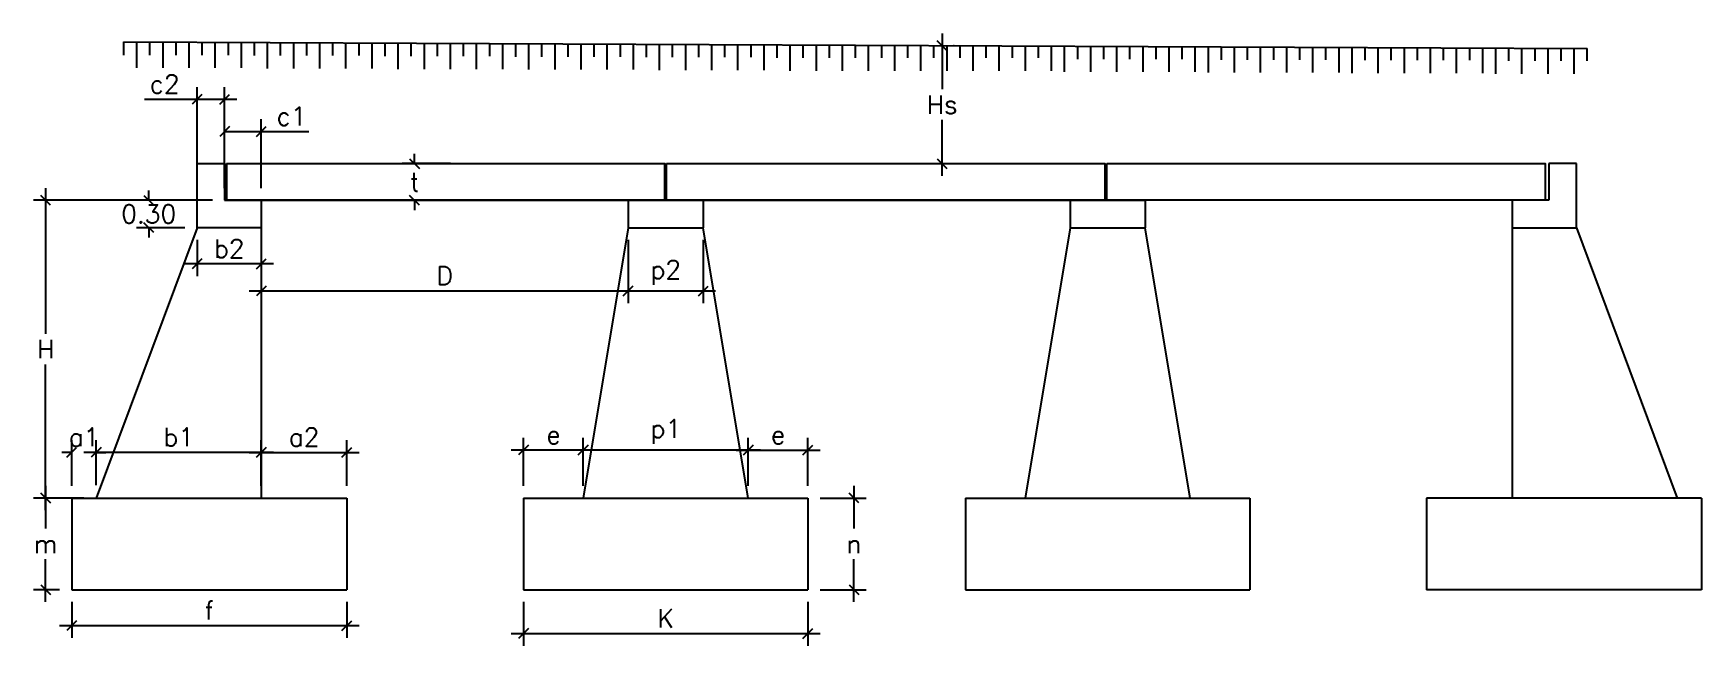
# Model space of a CAD drawing. Extents: x 370 to 5450, y -1052 to 155.
# Drawn here: x 3105.7 to 3242.2, y 5.9 to 56 of the extents above; entities that cross this region are included whole.
import ezdxf

# ---------------------------------------------------------------- set-up
doc = ezdxf.new("R2010")
doc.units = 0
doc.header["$LTSCALE"] = 5
doc.header["$MEASUREMENT"] = 0
doc.layers.get('0').update_dxf_attribs({"linetype": 'CONTINUOUS'})
doc.layers.get('DEFPOINTS').update_dxf_attribs({"linetype": 'CONTINUOUS'})
doc.layers.add('section', color=90, linetype='CONTINUOUS')
doc.styles.get("Standard").update_dxf_attribs({"font": 'ROMANS.SHX'})
doc.styles.add('style1', font='romans.shx')
doc.dimstyles.get("Standard").update_dxf_attribs({"dimtxt": 0.18, "dimasz": 0.18, "dimexe": 0.18, "dimexo": 0.0625, "dimgap": 0.09, "dimtad": 0, "dimtih": 1, "dimtoh": 1, "dimdec": 4, "dimzin": 0, "dimdsep": 46, "dimtxsty": 'Standard', "dimcen": 0.09, "dimadec": 0, "dimazin": 0, "dimtfac": 1, "dimtdec": 4, "dimtofl": 0, "dimtmove": 0, "dimatfit": 3, "dimfxl": 1, "dimtolj": 1, "dimtzin": 0, "dimarcsym": 0})

# ---------------------------------------------------------------- blocks, each defined once
blk = doc.blocks.new('_Oblique')
at = {"color": 0, "linetype": 'ByBlock', "lineweight": -2}
blk.add_line((-0.5, -0.5), (0.5, 0.5), dxfattribs=at)
blk = doc.blocks.new('*D121')
at = {"color": 252, "linetype": 'Continuous', "lineweight": -2, "transparency": 16777216}
for p, q in [((3180.04, 55.97), (3180.04, 51.39)), ((3180.96, 54.97), (3181.04, 54.97)), ((3180.04, 44.31), (3180.04, 48.89)), ((3180.96, 45.31), (3181.04, 45.31))]:
    blk.add_line(p, q, dxfattribs=at)
at = {"layer": 'DEFPOINTS', "color": 0, "linetype": 'Continuous', "transparency": 16777216}
for p in [(3179.96, 54.97), (3179.96, 45.31), (3180.04, 45.31)]:
    blk.add_point(p, dxfattribs=at)
at = {"color": 252, "linetype": 'Continuous', "lineweight": -2, "transparency": 16777216, "xscale": 0.8, "yscale": 0.8, "zscale": 0.8}
for p, rotation in [((3180.04, 54.97), 90), ((3180.04, 45.31), 270)]:
    blk.add_blockref('_Oblique', p, dxfattribs=dict(at, rotation=rotation))
at = {"color": 1, "linetype": 'Continuous', "transparency": 16777216, "insert": (3180.04, 50.14), "char_height": 1.5, "attachment_point": 5, "style": 'style1'}
blk.add_mtext('\\A1;Hs', dxfattribs=at)
blk = doc.blocks.new('*D122')
at = {"color": 252, "linetype": 'Continuous', "lineweight": -2, "transparency": 16777216}
for p, q in [((3121.36, 43.31), (3121.36, 48.94)), ((3121.36, 47.94), (3125.36, 47.94)), ((3124.36, 43.31), (3124.36, 48.94)), ((3124.36, 47.94), (3128.26, 47.94))]:
    blk.add_line(p, q, dxfattribs=at)
at = {"layer": 'DEFPOINTS', "color": 0, "linetype": 'Continuous', "transparency": 16777216}
for p in [(3121.36, 47.94), (3121.36, 42.31), (3124.36, 42.31)]:
    blk.add_point(p, dxfattribs=at)
at = {"color": 252, "linetype": 'Continuous', "lineweight": -2, "transparency": 16777216, "xscale": 0.8, "yscale": 0.8, "zscale": 0.8, "rotation": 180}
blk.add_blockref('_Oblique', (3121.36, 47.94), dxfattribs=at)
at = {"color": 252, "linetype": 'Continuous', "lineweight": -2, "transparency": 16777216, "xscale": 0.8, "yscale": 0.8, "zscale": 0.8}
blk.add_blockref('_Oblique', (3124.36, 47.94), dxfattribs=at)
at = {"color": 1, "linetype": 'Continuous', "transparency": 16777216, "insert": (3126.83, 49.19), "char_height": 1.5, "attachment_point": 5, "style": 'style1'}
blk.add_mtext('\\A1;c1', dxfattribs=at)
blk = doc.blocks.new('*D123')
at = {"color": 252, "linetype": 'Continuous', "lineweight": -2, "transparency": 16777216}
for p, q in [((3119.11, 50.57), (3114.82, 50.57)), ((3119.11, 43.38), (3119.11, 51.57)), ((3122.36, 50.57), (3119.11, 50.57)), ((3121.36, 43.38), (3121.36, 51.57))]:
    blk.add_line(p, q, dxfattribs=at)
at = {"layer": 'DEFPOINTS', "color": 0, "linetype": 'Continuous', "transparency": 16777216}
for p in [(3119.11, 50.57), (3119.11, 42.38), (3121.36, 42.38)]:
    blk.add_point(p, dxfattribs=at)
at = {"color": 252, "linetype": 'Continuous', "lineweight": -2, "transparency": 16777216, "xscale": 0.8, "yscale": 0.8, "zscale": 0.8, "rotation": 180}
blk.add_blockref('_Oblique', (3119.11, 50.57), dxfattribs=at)
at = {"color": 252, "linetype": 'Continuous', "lineweight": -2, "transparency": 16777216, "xscale": 0.8, "yscale": 0.8, "zscale": 0.8}
blk.add_blockref('_Oblique', (3121.36, 50.57), dxfattribs=at)
at = {"color": 1, "linetype": 'Continuous', "transparency": 16777216, "insert": (3116.46, 51.82), "char_height": 1.5, "attachment_point": 5, "style": 'style1'}
blk.add_mtext('\\A1;c2', dxfattribs=at)
blk = doc.blocks.new('*D124')
at = {"color": 252, "linetype": 'Continuous', "lineweight": -2, "transparency": 16777216}
for p, q in [((3119.11, 39.06), (3119.11, 36.11)), ((3124.36, 39.06), (3124.36, 36.11)), ((3125.36, 37.11), (3118.11, 37.11))]:
    blk.add_line(p, q, dxfattribs=at)
at = {"layer": 'DEFPOINTS', "color": 0, "linetype": 'Continuous', "transparency": 16777216}
for p in [(3119.11, 40.06), (3124.36, 40.06), (3119.11, 37.11)]:
    blk.add_point(p, dxfattribs=at)
at = {"color": 252, "linetype": 'Continuous', "lineweight": -2, "transparency": 16777216, "xscale": 0.8, "yscale": 0.8, "zscale": 0.8, "rotation": 180}
blk.add_blockref('_Oblique', (3119.11, 37.11), dxfattribs=at)
at = {"color": 252, "linetype": 'Continuous', "lineweight": -2, "transparency": 16777216, "xscale": 0.8, "yscale": 0.8, "zscale": 0.8}
blk.add_blockref('_Oblique', (3124.36, 37.11), dxfattribs=at)
at = {"color": 1, "linetype": 'Continuous', "transparency": 16777216, "insert": (3121.74, 38.36), "char_height": 1.5, "attachment_point": 5, "style": 'style1'}
blk.add_mtext('\\A1;b2', dxfattribs=at)
blk = doc.blocks.new('*D125')
at = {"color": 252, "linetype": 'Continuous', "lineweight": -2, "transparency": 16777216}
for p, q in [((3124.36, 39.06), (3124.36, 33.89)), ((3154.36, 39.06), (3154.36, 33.89)), ((3123.36, 34.89), (3155.36, 34.89))]:
    blk.add_line(p, q, dxfattribs=at)
at = {"layer": 'DEFPOINTS', "color": 0, "linetype": 'Continuous', "transparency": 16777216}
for p in [(3124.36, 40.06), (3154.36, 40.06), (3154.36, 34.89)]:
    blk.add_point(p, dxfattribs=at)
at = {"color": 252, "linetype": 'Continuous', "lineweight": -2, "transparency": 16777216, "xscale": 0.8, "yscale": 0.8, "zscale": 0.8, "rotation": 180}
blk.add_blockref('_Oblique', (3124.36, 34.89), dxfattribs=at)
at = {"color": 252, "linetype": 'Continuous', "lineweight": -2, "transparency": 16777216, "xscale": 0.8, "yscale": 0.8, "zscale": 0.8}
blk.add_blockref('_Oblique', (3154.36, 34.89), dxfattribs=at)
at = {"color": 1, "linetype": 'Continuous', "transparency": 16777216, "insert": (3139.36, 36.14), "char_height": 1.5, "attachment_point": 5, "style": 'style1'}
blk.add_mtext('\\A1;D', dxfattribs=at)
blk = doc.blocks.new('*D126')
at = {"color": 252, "linetype": 'Continuous', "lineweight": -2, "transparency": 16777216}
for p, q in [((3124.36, 18.94), (3124.36, 22.68)), ((3131.36, 18.94), (3131.36, 22.68)), ((3123.36, 21.68), (3132.36, 21.68))]:
    blk.add_line(p, q, dxfattribs=at)
at = {"layer": 'DEFPOINTS', "color": 0, "linetype": 'Continuous', "transparency": 16777216}
for p in [(3131.36, 21.68), (3124.36, 17.94), (3131.36, 17.94)]:
    blk.add_point(p, dxfattribs=at)
at = {"color": 252, "linetype": 'Continuous', "lineweight": -2, "transparency": 16777216, "xscale": 0.8, "yscale": 0.8, "zscale": 0.8, "rotation": 180}
blk.add_blockref('_Oblique', (3124.36, 21.68), dxfattribs=at)
at = {"color": 252, "linetype": 'Continuous', "lineweight": -2, "transparency": 16777216, "xscale": 0.8, "yscale": 0.8, "zscale": 0.8}
blk.add_blockref('_Oblique', (3131.36, 21.68), dxfattribs=at)
at = {"color": 1, "linetype": 'Continuous', "transparency": 16777216, "insert": (3127.86, 22.93), "char_height": 1.5, "attachment_point": 5, "style": 'style1'}
blk.add_mtext('\\A1;a2', dxfattribs=at)
blk = doc.blocks.new('*D127')
at = {"color": 252, "linetype": 'Continuous', "lineweight": -2, "transparency": 16777216}
for p, q in [((3110.86, 19), (3110.86, 22.68)), ((3124.36, 19), (3124.36, 22.68)), ((3125.36, 21.68), (3109.86, 21.68))]:
    blk.add_line(p, q, dxfattribs=at)
at = {"layer": 'DEFPOINTS', "color": 0, "linetype": 'Continuous', "transparency": 16777216}
for p in [(3110.86, 21.68), (3110.86, 18), (3124.36, 18)]:
    blk.add_point(p, dxfattribs=at)
at = {"color": 252, "linetype": 'Continuous', "lineweight": -2, "transparency": 16777216, "xscale": 0.8, "yscale": 0.8, "zscale": 0.8, "rotation": 180}
blk.add_blockref('_Oblique', (3110.86, 21.68), dxfattribs=at)
at = {"color": 252, "linetype": 'Continuous', "lineweight": -2, "transparency": 16777216, "xscale": 0.8, "yscale": 0.8, "zscale": 0.8}
blk.add_blockref('_Oblique', (3124.36, 21.68), dxfattribs=at)
at = {"color": 1, "linetype": 'Continuous', "transparency": 16777216, "insert": (3117.61, 22.93), "char_height": 1.5, "attachment_point": 5, "style": 'style1'}
blk.add_mtext('\\A1;b1', dxfattribs=at)
blk = doc.blocks.new('*D128')
at = {"color": 252, "linetype": 'Continuous', "lineweight": -2, "transparency": 16777216}
for p, q in [((3108.86, 18.94), (3108.86, 22.68)), ((3110.86, 19.06), (3110.86, 22.68)), ((3108.86, 21.68), (3108.06, 21.68)), ((3110.86, 21.68), (3111.66, 21.68))]:
    blk.add_line(p, q, dxfattribs=at)
at = {"layer": 'DEFPOINTS', "color": 0, "linetype": 'Continuous', "transparency": 16777216}
for p in [(3108.86, 21.68), (3108.86, 17.94), (3110.86, 18.06)]:
    blk.add_point(p, dxfattribs=at)
at = {"color": 252, "linetype": 'Continuous', "lineweight": -2, "transparency": 16777216, "xscale": 0.8, "yscale": 0.8, "zscale": 0.8}
blk.add_blockref('_Oblique', (3108.86, 21.68), dxfattribs=at)
at = {"color": 252, "linetype": 'Continuous', "lineweight": -2, "transparency": 16777216, "xscale": 0.8, "yscale": 0.8, "zscale": 0.8, "rotation": 180}
blk.add_blockref('_Oblique', (3110.86, 21.68), dxfattribs=at)
at = {"color": 1, "linetype": 'Continuous', "transparency": 16777216, "insert": (3109.86, 22.93), "char_height": 1.5, "attachment_point": 5, "style": 'style1'}
blk.add_mtext('\\A1;a1', dxfattribs=at)
blk = doc.blocks.new('*D129')
at = {"color": 252, "linetype": 'Continuous', "lineweight": -2, "transparency": 16777216}
for p, q in [((3120.36, 42.31), (3114.16, 42.31)), ((3115.16, 42.31), (3115.16, 43.11)), ((3118.11, 40.06), (3114.16, 40.06)), ((3115.16, 40.06), (3115.16, 39.26))]:
    blk.add_line(p, q, dxfattribs=at)
at = {"layer": 'DEFPOINTS', "color": 0, "linetype": 'Continuous', "transparency": 16777216}
for p in [(3115.16, 42.31), (3121.36, 42.31), (3119.11, 40.06)]:
    blk.add_point(p, dxfattribs=at)
at = {"color": 252, "linetype": 'Continuous', "lineweight": -2, "transparency": 16777216, "xscale": 0.8, "yscale": 0.8, "zscale": 0.8}
for p, rotation in [((3115.16, 42.31), 270), ((3115.16, 40.06), 90)]:
    blk.add_blockref('_Oblique', p, dxfattribs=dict(at, rotation=rotation))
at = {"color": 1, "linetype": 'Continuous', "transparency": 16777216, "insert": (3115.16, 41.19), "char_height": 1.5, "attachment_point": 5, "style": 'style1'}
blk.add_mtext('\\A1;0.30', dxfattribs=at)
blk = doc.blocks.new('*D130')
at = {"color": 252, "linetype": 'Continuous', "lineweight": -2, "transparency": 16777216}
for p, q in [((3139.84, 45.31), (3135.89, 45.31)), ((3136.89, 45.31), (3136.89, 46.11)), ((3139.84, 42.31), (3135.89, 42.31)), ((3136.89, 42.31), (3136.89, 41.51))]:
    blk.add_line(p, q, dxfattribs=at)
at = {"layer": 'DEFPOINTS', "color": 0, "linetype": 'Continuous', "transparency": 16777216}
for p in [(3136.89, 45.31), (3140.84, 45.31), (3140.84, 42.31)]:
    blk.add_point(p, dxfattribs=at)
at = {"color": 252, "linetype": 'Continuous', "lineweight": -2, "transparency": 16777216, "xscale": 0.8, "yscale": 0.8, "zscale": 0.8}
for p, rotation in [((3136.89, 45.31), 270), ((3136.89, 42.31), 90)]:
    blk.add_blockref('_Oblique', p, dxfattribs=dict(at, rotation=rotation))
at = {"color": 1, "linetype": 'Continuous', "transparency": 16777216, "insert": (3136.89, 43.81), "char_height": 1.5, "attachment_point": 5, "style": 'style1'}
blk.add_mtext('\\A1;t', dxfattribs=at)
blk = doc.blocks.new('*D131')
at = {"color": 252, "linetype": 'Continuous', "lineweight": -2, "transparency": 16777216}
for p, q in [((3118.11, 42.31), (3105.72, 42.31)), ((3106.72, 43.31), (3106.72, 31.38)), ((3106.72, 16.94), (3106.72, 28.88)), ((3109.86, 17.94), (3105.72, 17.94))]:
    blk.add_line(p, q, dxfattribs=at)
at = {"layer": 'DEFPOINTS', "color": 0, "linetype": 'Continuous', "transparency": 16777216}
for p in [(3106.72, 42.31), (3119.11, 42.31), (3110.86, 17.94)]:
    blk.add_point(p, dxfattribs=at)
at = {"color": 252, "linetype": 'Continuous', "lineweight": -2, "transparency": 16777216, "xscale": 0.8, "yscale": 0.8, "zscale": 0.8}
for p, rotation in [((3106.72, 42.31), 90), ((3106.72, 17.94), 270)]:
    blk.add_blockref('_Oblique', p, dxfattribs=dict(at, rotation=rotation))
at = {"color": 1, "linetype": 'Continuous', "transparency": 16777216, "insert": (3106.72, 30.13), "char_height": 1.5, "attachment_point": 5, "style": 'style1'}
blk.add_mtext('\\A1;H', dxfattribs=at)
blk = doc.blocks.new('*D132')
at = {"color": 252, "linetype": 'Continuous', "lineweight": -2, "transparency": 16777216}
for p, q in [((3107.86, 17.94), (3105.72, 17.94)), ((3106.72, 18.94), (3106.72, 15.44)), ((3106.72, 9.44), (3106.72, 12.94)), ((3107.86, 10.44), (3105.72, 10.44))]:
    blk.add_line(p, q, dxfattribs=at)
at = {"layer": 'DEFPOINTS', "color": 0, "linetype": 'Continuous', "transparency": 16777216}
for p in [(3108.86, 17.94), (3106.72, 10.44), (3108.86, 10.44)]:
    blk.add_point(p, dxfattribs=at)
at = {"color": 252, "linetype": 'Continuous', "lineweight": -2, "transparency": 16777216, "xscale": 0.8, "yscale": 0.8, "zscale": 0.8}
for p, rotation in [((3106.72, 17.94), 90), ((3106.72, 10.44), 270)]:
    blk.add_blockref('_Oblique', p, dxfattribs=dict(at, rotation=rotation))
at = {"color": 1, "linetype": 'Continuous', "transparency": 16777216, "insert": (3106.72, 14.19), "char_height": 1.5, "attachment_point": 5, "style": 'style1'}
blk.add_mtext('\\A1;m', dxfattribs=at)
blk = doc.blocks.new('*D133')
at = {"color": 252, "linetype": 'Continuous', "lineweight": -2, "transparency": 16777216}
for p, q in [((3108.86, 9.44), (3108.86, 6.5)), ((3131.36, 9.44), (3131.36, 6.5)), ((3107.86, 7.5), (3132.36, 7.5))]:
    blk.add_line(p, q, dxfattribs=at)
at = {"layer": 'DEFPOINTS', "color": 0, "linetype": 'Continuous', "transparency": 16777216}
for p in [(3108.86, 10.44), (3131.36, 10.44), (3131.36, 7.5)]:
    blk.add_point(p, dxfattribs=at)
at = {"color": 252, "linetype": 'Continuous', "lineweight": -2, "transparency": 16777216, "xscale": 0.8, "yscale": 0.8, "zscale": 0.8, "rotation": 180}
blk.add_blockref('_Oblique', (3108.86, 7.5), dxfattribs=at)
at = {"color": 252, "linetype": 'Continuous', "lineweight": -2, "transparency": 16777216, "xscale": 0.8, "yscale": 0.8, "zscale": 0.8}
blk.add_blockref('_Oblique', (3131.36, 7.5), dxfattribs=at)
at = {"color": 1, "linetype": 'Continuous', "transparency": 16777216, "insert": (3120.11, 8.75), "char_height": 1.5, "attachment_point": 5, "style": 'style1'}
blk.add_mtext('\\A1;f', dxfattribs=at)
blk = doc.blocks.new('*D134')
at = {"color": 252, "linetype": 'Continuous', "lineweight": -2, "transparency": 16777216}
for p, q in [((3154.36, 39.06), (3154.36, 33.89)), ((3160.51, 39.06), (3160.51, 33.89)), ((3153.36, 34.89), (3161.51, 34.89))]:
    blk.add_line(p, q, dxfattribs=at)
at = {"layer": 'DEFPOINTS', "color": 0, "linetype": 'Continuous', "transparency": 16777216}
for p in [(3154.36, 40.06), (3160.51, 40.06), (3160.51, 34.89)]:
    blk.add_point(p, dxfattribs=at)
at = {"color": 252, "linetype": 'Continuous', "lineweight": -2, "transparency": 16777216, "xscale": 0.8, "yscale": 0.8, "zscale": 0.8, "rotation": 180}
blk.add_blockref('_Oblique', (3154.36, 34.89), dxfattribs=at)
at = {"color": 252, "linetype": 'Continuous', "lineweight": -2, "transparency": 16777216, "xscale": 0.8, "yscale": 0.8, "zscale": 0.8}
blk.add_blockref('_Oblique', (3160.51, 34.89), dxfattribs=at)
at = {"color": 1, "linetype": 'Continuous', "transparency": 16777216, "insert": (3157.44, 36.39), "char_height": 1.5, "attachment_point": 5, "style": 'style1'}
blk.add_mtext('\\A1;p2', dxfattribs=at)
blk = doc.blocks.new('*D135')
at = {"color": 252, "linetype": 'Continuous', "lineweight": -2, "transparency": 16777216}
for p, q in [((3165.19, 21.87), (3149.69, 21.87)), ((3150.69, 18.94), (3150.69, 22.87)), ((3164.19, 18.94), (3164.19, 22.87))]:
    blk.add_line(p, q, dxfattribs=at)
at = {"layer": 'DEFPOINTS', "color": 0, "linetype": 'Continuous', "transparency": 16777216}
for p in [(3150.69, 21.87), (3150.69, 17.94), (3164.19, 17.94)]:
    blk.add_point(p, dxfattribs=at)
at = {"color": 252, "linetype": 'Continuous', "lineweight": -2, "transparency": 16777216, "xscale": 0.8, "yscale": 0.8, "zscale": 0.8, "rotation": 180}
blk.add_blockref('_Oblique', (3150.69, 21.87), dxfattribs=at)
at = {"color": 252, "linetype": 'Continuous', "lineweight": -2, "transparency": 16777216, "xscale": 0.8, "yscale": 0.8, "zscale": 0.8}
blk.add_blockref('_Oblique', (3164.19, 21.87), dxfattribs=at)
at = {"color": 1, "linetype": 'Continuous', "transparency": 16777216, "insert": (3157.44, 23.37), "char_height": 1.5, "attachment_point": 5, "style": 'style1'}
blk.add_mtext('\\A1;p1', dxfattribs=at)
blk = doc.blocks.new('*D136')
at = {"color": 252, "linetype": 'Continuous', "lineweight": -2, "transparency": 16777216}
for p, q in [((3151.69, 21.87), (3144.81, 21.87)), ((3145.81, 18.94), (3145.81, 22.87)), ((3150.69, 18.94), (3150.69, 22.87))]:
    blk.add_line(p, q, dxfattribs=at)
at = {"layer": 'DEFPOINTS', "color": 0, "linetype": 'Continuous', "transparency": 16777216}
for p in [(3145.81, 21.87), (3145.81, 17.94), (3150.69, 17.94)]:
    blk.add_point(p, dxfattribs=at)
at = {"color": 252, "linetype": 'Continuous', "lineweight": -2, "transparency": 16777216, "xscale": 0.8, "yscale": 0.8, "zscale": 0.8, "rotation": 180}
blk.add_blockref('_Oblique', (3145.81, 21.87), dxfattribs=at)
at = {"color": 252, "linetype": 'Continuous', "lineweight": -2, "transparency": 16777216, "xscale": 0.8, "yscale": 0.8, "zscale": 0.8}
blk.add_blockref('_Oblique', (3150.69, 21.87), dxfattribs=at)
at = {"color": 1, "linetype": 'Continuous', "transparency": 16777216, "insert": (3148.25, 23.12), "char_height": 1.5, "attachment_point": 5, "style": 'style1'}
blk.add_mtext('\\A1;e', dxfattribs=at)
blk = doc.blocks.new('*D137')
at = {"color": 252, "linetype": 'Continuous', "lineweight": -2, "transparency": 16777216}
for p, q in [((3163.19, 21.87), (3170.06, 21.87)), ((3164.19, 18.94), (3164.19, 22.87)), ((3169.06, 18.94), (3169.06, 22.87))]:
    blk.add_line(p, q, dxfattribs=at)
at = {"layer": 'DEFPOINTS', "color": 0, "linetype": 'Continuous', "transparency": 16777216}
for p in [(3169.06, 21.87), (3164.19, 17.94), (3169.06, 17.94)]:
    blk.add_point(p, dxfattribs=at)
at = {"color": 252, "linetype": 'Continuous', "lineweight": -2, "transparency": 16777216, "xscale": 0.8, "yscale": 0.8, "zscale": 0.8, "rotation": 180}
blk.add_blockref('_Oblique', (3164.19, 21.87), dxfattribs=at)
at = {"color": 252, "linetype": 'Continuous', "lineweight": -2, "transparency": 16777216, "xscale": 0.8, "yscale": 0.8, "zscale": 0.8}
blk.add_blockref('_Oblique', (3169.06, 21.87), dxfattribs=at)
at = {"color": 1, "linetype": 'Continuous', "transparency": 16777216, "insert": (3166.62, 23.12), "char_height": 1.5, "attachment_point": 5, "style": 'style1'}
blk.add_mtext('\\A1;e', dxfattribs=at)
blk = doc.blocks.new('*D138')
at = {"color": 252, "linetype": 'Continuous', "lineweight": -2, "transparency": 16777216}
for p, q in [((3170.06, 17.94), (3173.83, 17.94)), ((3172.83, 18.94), (3172.83, 15.44)), ((3172.83, 9.44), (3172.83, 12.94)), ((3170.06, 10.44), (3173.83, 10.44))]:
    blk.add_line(p, q, dxfattribs=at)
at = {"layer": 'DEFPOINTS', "color": 0, "linetype": 'Continuous', "transparency": 16777216}
for p in [(3169.06, 17.94), (3169.06, 10.44), (3172.83, 10.44)]:
    blk.add_point(p, dxfattribs=at)
at = {"color": 252, "linetype": 'Continuous', "lineweight": -2, "transparency": 16777216, "xscale": 0.8, "yscale": 0.8, "zscale": 0.8}
for p, rotation in [((3172.83, 17.94), 90), ((3172.83, 10.44), 270)]:
    blk.add_blockref('_Oblique', p, dxfattribs=dict(at, rotation=rotation))
at = {"color": 1, "linetype": 'Continuous', "transparency": 16777216, "insert": (3172.83, 14.19), "char_height": 1.5, "attachment_point": 5, "style": 'style1'}
blk.add_mtext('\\A1;n', dxfattribs=at)
blk = doc.blocks.new('*D139')
at = {"color": 252, "linetype": 'Continuous', "lineweight": -2, "transparency": 16777216}
for p, q in [((3145.81, 9.44), (3145.81, 5.86)), ((3169.06, 9.44), (3169.06, 5.86)), ((3144.81, 6.86), (3170.06, 6.86))]:
    blk.add_line(p, q, dxfattribs=at)
at = {"layer": 'DEFPOINTS', "color": 0, "linetype": 'Continuous', "transparency": 16777216}
for p in [(3145.81, 10.44), (3169.06, 10.44), (3169.06, 6.86)]:
    blk.add_point(p, dxfattribs=at)
at = {"color": 252, "linetype": 'Continuous', "lineweight": -2, "transparency": 16777216, "xscale": 0.8, "yscale": 0.8, "zscale": 0.8, "rotation": 180}
blk.add_blockref('_Oblique', (3145.81, 6.86), dxfattribs=at)
at = {"color": 252, "linetype": 'Continuous', "lineweight": -2, "transparency": 16777216, "xscale": 0.8, "yscale": 0.8, "zscale": 0.8}
blk.add_blockref('_Oblique', (3169.06, 6.86), dxfattribs=at)
at = {"color": 1, "linetype": 'Continuous', "transparency": 16777216, "insert": (3157.44, 8.11), "char_height": 1.5, "attachment_point": 5, "style": 'style1'}
blk.add_mtext('\\A1;K', dxfattribs=at)

msp = doc.modelspace()

# ---------------------------------------------------------------- linework, layer by layer
at = {"color": 253, "linetype": 'Continuous'}
for p, q in [((3113.12107, 55.2871), (3232.80662, 54.72128)), ((3113.12107, 54.19702), (3113.12107, 55.2871)), ((3114.18969, 53.13726), (3114.18969, 55.25679)), ((3115.25831, 54.19702), (3115.25831, 55.25174)), ((3116.32694, 53.13726), (3116.32694, 55.24669)), ((3117.39556, 54.19702), (3117.39556, 55.24164)), ((3118.46418, 53.13726), (3118.46418, 55.23658)), ((3119.5328, 54.19702), (3119.5328, 55.23153)), ((3120.60142, 53.13726), (3120.60142, 55.22648)), ((3121.67004, 54.19702), (3121.67004, 55.22143)), ((3122.73866, 53.13726), (3122.73866, 55.21638)), ((3123.80728, 54.15156), (3123.80728, 55.21132)), ((3124.8759, 53.09179), (3124.8759, 55.21132)), ((3125.94452, 54.15156), (3125.94452, 55.20627)), ((3127.01315, 53.09179), (3127.01315, 55.20122)), ((3128.08177, 54.15156), (3128.08177, 55.19617)), ((3129.15039, 53.09179), (3129.15039, 55.19112)), ((3130.21901, 54.15156), (3130.21901, 55.18606)), ((3131.28763, 53.09179), (3131.28763, 55.18101)), ((3132.35625, 54.15156), (3132.35625, 55.17596)), ((3133.42487, 53.09179), (3133.42487, 55.17091)), ((3134.49349, 54.10609), (3134.49349, 55.16586)), ((3135.56211, 53.04632), (3135.56211, 55.16586)), ((3136.63073, 54.10609), (3136.63073, 55.1608)), ((3137.69935, 53.04632), (3137.69935, 55.15575)), ((3138.76798, 54.10609), (3138.76798, 55.1507)), ((3139.8366, 53.04632), (3139.8366, 55.14565)), ((3140.90522, 54.10609), (3140.90522, 55.1406)), ((3141.97384, 53.04632), (3141.97384, 55.13554)), ((3143.04246, 54.10609), (3143.04246, 55.13049)), ((3144.11108, 53.04632), (3144.11108, 55.12544)), ((3145.1797, 54.06062), (3145.1797, 55.12039)), ((3146.24832, 53.00085), (3146.24832, 55.12039)), ((3147.31694, 54.06062), (3147.31694, 55.11534)), ((3148.38556, 53.00085), (3148.38556, 55.11028)), ((3149.45418, 54.06062), (3149.45418, 55.10523)), ((3150.52281, 53.00085), (3150.52281, 55.10018)), ((3151.59143, 54.06062), (3151.59143, 55.09513)), ((3152.66005, 53.00085), (3152.66005, 55.09008)), ((3153.72867, 54.06062), (3153.72867, 55.08502)), ((3154.79729, 53.00085), (3154.79729, 55.07997)), ((3155.86591, 54.01515), (3155.86591, 55.07492)), ((3156.93453, 52.95538), (3156.93453, 55.07492)), ((3158.00315, 54.01515), (3158.00315, 55.06987)), ((3159.07177, 52.95538), (3159.07177, 55.06482)), ((3160.14039, 54.01515), (3160.14039, 55.05976)), ((3161.20901, 52.95538), (3161.20901, 55.05471)), ((3162.27764, 54.01515), (3162.27764, 55.04966)), ((3163.34626, 52.95538), (3163.34626, 55.04461)), ((3164.41488, 54.01515), (3164.41488, 55.03956)), ((3165.4835, 52.95538), (3165.4835, 55.0345)), ((3166.55212, 53.96968), (3166.55212, 55.02945)), ((3167.62074, 52.90992), (3167.62074, 55.02945)), ((3168.68936, 53.96968), (3168.68936, 55.0244)), ((3169.75798, 52.90992), (3169.75798, 55.01935)), ((3170.8266, 53.96968), (3170.8266, 55.0143)), ((3171.89522, 52.90992), (3171.89522, 55.00924)), ((3172.96385, 53.96968), (3172.96385, 55.00419)), ((3174.03247, 52.90992), (3174.03247, 54.99914)), ((3175.10109, 53.96968), (3175.10109, 54.99409)), ((3176.16971, 52.90992), (3176.16971, 54.98904)), ((3177.23833, 53.96968), (3177.23833, 54.98398)), ((3178.30695, 52.90992), (3178.30695, 54.97893)), ((3179.37557, 53.96968), (3179.37557, 54.97388)), ((3180.44419, 52.90992), (3180.44419, 54.96883)), ((3181.51281, 53.96968), (3181.51281, 54.96378)), ((3182.58143, 52.90992), (3182.58143, 54.95872)), ((3183.65005, 53.96968), (3183.65005, 54.95367)), ((3184.71868, 52.90992), (3184.71868, 54.94862)), ((3185.7873, 53.96968), (3185.7873, 54.94357)), ((3186.85592, 52.90992), (3186.85592, 54.93852)), ((3187.92454, 53.96968), (3187.92454, 54.93346)), ((3188.99316, 52.90992), (3188.99316, 54.92841)), ((3190.06178, 52.80888), (3190.06178, 54.92841)), ((3191.1304, 53.86864), (3191.1304, 54.92336)), ((3192.19902, 52.80888), (3192.19902, 54.91831)), ((3193.26764, 53.86864), (3193.26764, 54.91326)), ((3194.33626, 52.80888), (3194.33626, 54.9082)), ((3195.40488, 53.86864), (3195.40488, 54.90315)), ((3196.47351, 52.80888), (3196.47351, 54.8981)), ((3197.54213, 53.86864), (3197.54213, 54.89305)), ((3198.61075, 52.80888), (3198.61075, 54.888)), ((3199.67937, 53.86864), (3199.67937, 54.88294)), ((3200.74799, 52.80888), (3200.74799, 54.87789)), ((3201.81661, 52.75331), (3201.81661, 54.87284)), ((3202.88523, 53.81307), (3202.88523, 54.86779)), ((3203.95385, 52.75331), (3203.95385, 54.86274)), ((3205.02247, 53.81307), (3205.02247, 54.85768)), ((3206.09109, 52.75331), (3206.09109, 54.85263)), ((3207.15972, 53.81307), (3207.15972, 54.84758)), ((3208.22834, 52.75331), (3208.22834, 54.84253)), ((3209.29696, 53.81307), (3209.29696, 54.83748)), ((3210.36558, 52.75331), (3210.36558, 54.83242)), ((3211.4342, 53.81307), (3211.4342, 54.82737)), ((3212.50282, 52.75331), (3212.50282, 54.82232)), ((3213.57144, 52.70279), (3213.57144, 54.82232)), ((3214.64006, 53.76255), (3214.64006, 54.81727)), ((3215.70868, 52.70279), (3215.70868, 54.81222)), ((3216.7773, 53.76255), (3216.7773, 54.80716)), ((3217.84592, 52.70279), (3217.84592, 54.80211)), ((3218.91455, 53.76255), (3218.91455, 54.79706)), ((3219.98317, 52.70279), (3219.98317, 54.79201)), ((3221.05179, 53.76255), (3221.05179, 54.78696)), ((3222.12041, 52.70279), (3222.12041, 54.7819)), ((3223.18903, 53.76255), (3223.18903, 54.77685)), ((3224.25765, 52.70279), (3224.25765, 54.7718)), ((3225.32627, 52.65227), (3225.32627, 54.7718)), ((3226.39489, 53.71203), (3226.39489, 54.76675)), ((3227.46351, 52.65227), (3227.46351, 54.7617)), ((3228.53213, 53.71203), (3228.53213, 54.75665)), ((3229.60075, 52.65227), (3229.60075, 54.75159)), ((3230.66938, 53.71203), (3230.66938, 54.74654)), ((3231.738, 52.65227), (3231.738, 54.74149)), ((3232.80662, 53.71203), (3232.80662, 54.72128))]:
    msp.add_line(p, q, dxfattribs=at)
at = {"layer": 'section', "linetype": 'Continuous'}
for p, q in [((3119.11113, 45.31266), (3121.36113, 45.31266)), ((3119.11113, 40.06266), (3119.11113, 45.31266)), ((3121.36113, 45.31266), (3121.36113, 42.31266)), ((3121.51113, 45.31266), (3121.51113, 42.31266)), ((3121.51113, 45.31266), (3157.36113, 45.31266)), ((3157.36113, 42.31266), (3157.36113, 45.31266)), ((3231.91113, 45.31266), (3229.66113, 45.31266)), ((3229.66113, 45.31266), (3229.66113, 42.31266)), ((3231.91113, 40.06266), (3231.91113, 45.31266)), ((3121.36113, 42.31266), (3124.36113, 42.31266)), ((3121.51113, 42.31266), (3157.36113, 42.31266)), ((3124.36113, 42.31266), (3124.36113, 40.06266)), ((3154.36113, 42.31266), (3160.51113, 42.31266)), ((3154.36113, 42.31266), (3154.36113, 40.06266)), ((3160.51113, 42.31266), (3160.51113, 40.06266)), ((3160.51113, 42.31266), (3190.51113, 42.31266)), ((3190.51113, 42.31266), (3196.66113, 42.31266)), ((3190.51113, 42.31266), (3190.51113, 40.06266)), ((3196.66113, 42.31266), (3196.66113, 40.06266)), ((3229.66113, 42.31266), (3226.66113, 42.31266)), ((3226.66113, 42.31266), (3226.66113, 40.06266)), ((3119.11113, 40.06266), (3110.86113, 17.93766)), ((3124.36113, 40.06266), (3119.11113, 40.06266)), ((3124.36113, 40.06266), (3124.36113, 17.93766)), ((3154.36113, 40.06266), (3150.68613, 17.93766)), ((3154.36113, 40.06266), (3160.51113, 40.06266)), ((3164.18613, 17.93766), (3160.51113, 40.06266)), ((3190.51113, 40.06266), (3186.83613, 17.93766)), ((3190.51113, 40.06266), (3196.66113, 40.06266)), ((3200.33613, 17.93766), (3196.66113, 40.06266)), ((3226.66113, 40.06266), (3231.91113, 40.06266)), ((3226.66113, 40.06266), (3226.66113, 17.93766)), ((3231.91113, 40.06266), (3240.16113, 17.93766)), ((3108.86413, 17.93766), (3131.36413, 17.93766)), ((3108.86413, 17.93766), (3108.86413, 10.43766)), ((3131.36413, 17.93766), (3131.36413, 10.43766)), ((3145.81113, 17.93766), (3145.81113, 10.43766)), ((3145.81113, 17.93766), (3169.06113, 17.93766)), ((3169.06113, 17.93766), (3169.06113, 10.43766)), ((3181.96113, 17.93766), (3181.96113, 10.43766)), ((3181.96113, 17.93766), (3205.21113, 17.93766)), ((3205.21113, 17.93766), (3205.21113, 10.43766)), ((3242.15813, 17.93766), (3219.65813, 17.93766)), ((3219.65813, 17.93766), (3219.65813, 10.43766)), ((3242.15813, 17.93766), (3242.15813, 10.43766)), ((3108.86413, 10.43766), (3131.36413, 10.43766)), ((3145.81113, 10.43766), (3169.06113, 10.43766)), ((3181.96113, 10.43766), (3205.21113, 10.43766)), ((3242.15813, 10.43766), (3219.65813, 10.43766))]:
    msp.add_line(p, q, dxfattribs=at)
for points in [[(3121.51113, 45.31266), (3157.36113, 45.31266), (3157.36113, 42.31266), (3121.51113, 42.31266)], [(3157.51113, 45.31266), (3193.36113, 45.31266), (3193.36113, 42.31266), (3157.51113, 42.31266)], [(3193.51113, 45.31266), (3229.36113, 45.31266), (3229.36113, 42.31266), (3193.51113, 42.31266)]]:
    msp.add_lwpolyline(points, close=True, dxfattribs=at)

# ---------------------------------------------------------------- dimensions: what is measured, and where the dimension line sits
at = {"color": 1, "linetype": 'Continuous'}
for base, p1, p2, text, picture, middle in [((3180.03573, 45.31266), (3179.95747, 54.97113), (3179.95747, 45.31266), 'Hs', '*D121', (3180.03573, 50.14189)), ((3136.89145, 45.31266), (3140.842, 42.31266), (3140.842, 45.31266), 't', '*D130', (3136.89145, 43.81266)), ((3106.72045, 42.31266), (3110.86113, 17.93766), (3119.11113, 42.31266), 'H', '*D131', (3106.72045, 30.12516)), ((3115.16058, 42.31266), (3119.11113, 40.06266), (3121.36113, 42.31266), '0.30', '*D129', (3115.16058, 41.18766)), ((3106.72045, 10.43766), (3108.86413, 17.93766), (3108.86413, 10.43766), 'm', '*D132', (3106.72045, 14.18766)), ((3172.8338, 10.43766), (3169.06113, 17.93766), (3169.06113, 10.43766), 'n', '*D138', (3172.8338, 14.18766))]:
    dim = msp.add_linear_dim(base=base, p1=p1, p2=p2, angle=90, text=text, dimstyle='Standard', override={"dimtxt": 1.5, "dimasz": 0.8, "dimexe": 1, "dimexo": 1, "dimgap": 0.5, "dimtad": 1, "dimtoh": 0, "dimdec": 2, "dimlfac": 0.075, "dimtxsty": 'style1', "dimblk1": 'Oblique', "dimblk2": 'Oblique', "dimsah": 1, "dimdle": 1, "dimclrd": 252, "dimclre": 252, "dimclrt": 1, "dimtix": 1}, dxfattribs=at)
    dim.commit()
    dim.dimension.update_dxf_attribs({"geometry": picture, "text_midpoint": middle})
for base, p1, p2, text, picture, middle in [((3119.11113, 50.56808), (3121.36113, 42.37516), (3119.11113, 42.37516), 'c2', '*D123', (3116.45875, 50.56808)), ((3121.36113, 47.93865), (3124.36113, 42.31266), (3121.36113, 42.31266), 'c1', '*D122', (3126.83494, 47.93865))]:
    dim = msp.add_linear_dim(base=base, p1=p1, p2=p2, text=text, dimstyle='Standard', override={"dimtxt": 1.5, "dimasz": 0.8, "dimexe": 1, "dimexo": 1, "dimgap": 0.5, "dimtad": 1, "dimtoh": 0, "dimdec": 2, "dimlfac": 0.075, "dimtxsty": 'style1', "dimblk1": 'Oblique', "dimblk2": 'Oblique', "dimsah": 1, "dimdle": 1, "dimclrd": 252, "dimclre": 252, "dimclrt": 1, "dimtix": 1}, dxfattribs=at)
    dim.commit()
    dim.dimension.update_dxf_attribs({"geometry": picture, "text_midpoint": middle, "dimtype": 160})
for base, p1, p2, text, picture, middle in [((3119.11113, 37.10605), (3124.36113, 40.06266), (3119.11113, 40.06266), 'b2', '*D124', (3121.73613, 38.35605)), ((3154.36113, 34.89308), (3124.36113, 40.06266), (3154.36113, 40.06266), 'D', '*D125', (3139.36113, 36.14308)), ((3160.51113, 34.89308), (3154.36113, 40.06266), (3160.51113, 40.06266), 'p2', '*D134', (3157.43613, 36.39308)), ((3108.86413, 21.68258), (3110.86113, 18.06266), (3108.86413, 17.93766), 'a1', '*D128', (3109.86263, 22.93258)), ((3110.86113, 21.68258), (3124.36113, 18.00016), (3110.86113, 18.00016), 'b1', '*D127', (3117.61113, 22.93258)), ((3131.36413, 21.68258), (3124.36113, 17.93766), (3131.36413, 17.93766), 'a2', '*D126', (3127.86263, 22.93258)), ((3145.81113, 21.86627), (3150.68613, 17.93766), (3145.81113, 17.93766), 'e', '*D136', (3148.24863, 23.11627)), ((3150.68613, 21.86627), (3164.18613, 17.93766), (3150.68613, 17.93766), 'p1', '*D135', (3157.43613, 23.36627)), ((3169.06113, 21.86627), (3164.18613, 17.93766), (3169.06113, 17.93766), 'e', '*D137', (3166.62363, 23.11627)), ((3131.36413, 7.50368), (3108.86413, 10.43766), (3131.36413, 10.43766), 'f', '*D133', (3120.11413, 8.75368)), ((3169.06113, 6.86245), (3145.81113, 10.43766), (3169.06113, 10.43766), 'K', '*D139', (3157.43613, 8.11245))]:
    dim = msp.add_linear_dim(base=base, p1=p1, p2=p2, text=text, dimstyle='Standard', override={"dimtxt": 1.5, "dimasz": 0.8, "dimexe": 1, "dimexo": 1, "dimgap": 0.5, "dimtad": 1, "dimtoh": 0, "dimdec": 2, "dimlfac": 0.075, "dimtxsty": 'style1', "dimblk1": 'Oblique', "dimblk2": 'Oblique', "dimsah": 1, "dimdle": 1, "dimclrd": 252, "dimclre": 252, "dimclrt": 1, "dimtix": 1}, dxfattribs=at)
    dim.commit()
    dim.dimension.update_dxf_attribs({"geometry": picture, "text_midpoint": middle})

doc.saveas('drawing.dxf')
